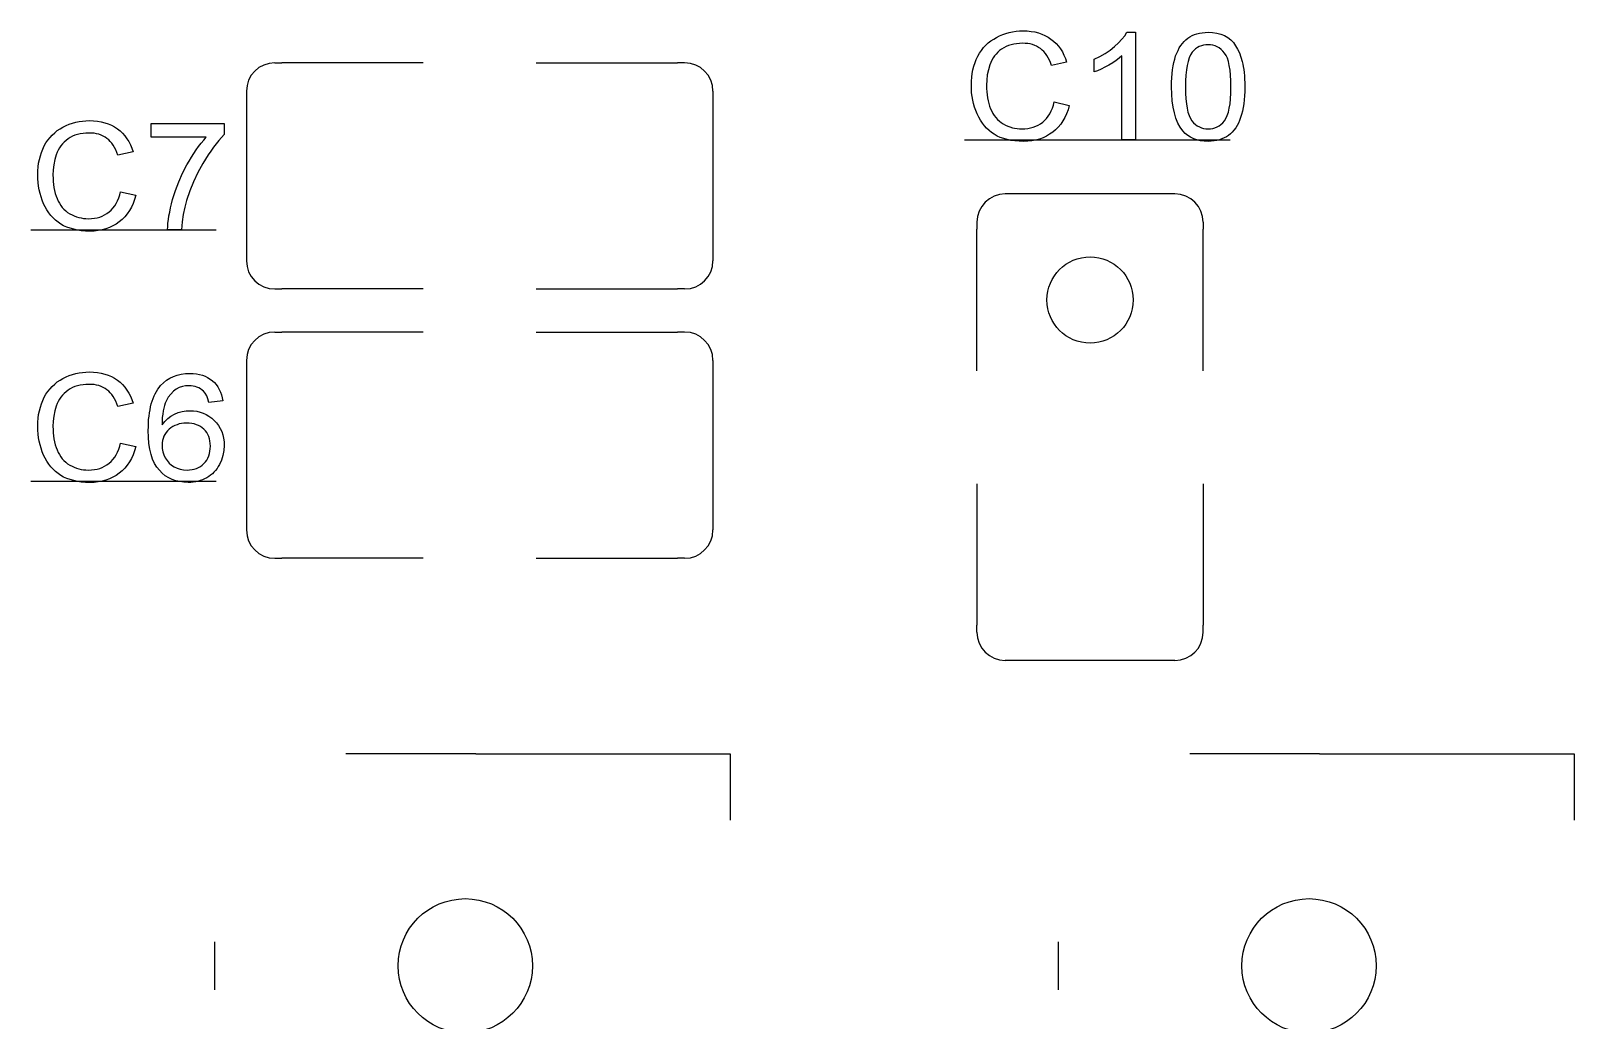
# Model space of a CAD drawing. Header units: millimetres. Extents: x -30 to 30, y -30 to 30.
# Drawn here: x 4.83 to 15.74, y -8.26 to -1.26 of the extents above; entities that cross this region are included whole.
import ezdxf

# ---------------------------------------------------------------- set-up
doc = ezdxf.new("R2010")
doc.units = ezdxf.units.MM
doc.linetypes.add('CENTERX2', pattern=[20.32, 12.7, -2.54, 2.54, -2.54])

msp = doc.modelspace()

# ---------------------------------------------------------------- linework, layer by layer
at = {"color": 7, "linetype": 'Continuous'}
for p, q in [((6.551, -1.486), (6.601, -1.486)), ((7.601, -1.486), (6.601, -1.486)), ((8.401, -1.486), (9.401, -1.486)), ((9.451, -1.486), (9.401, -1.486)), ((6.351, -1.686), (6.351, -2.886)), ((9.651, -1.686), (9.651, -2.886)), ((12.919, -2.414), (11.719, -2.414)), ((11.519, -2.614), (11.519, -2.664)), ((13.119, -2.614), (13.119, -2.664)), ((11.519, -3.664), (11.519, -2.664)), ((13.119, -3.664), (13.119, -2.664)), ((6.551, -3.086), (6.601, -3.086)), ((7.601, -3.086), (6.601, -3.086)), ((8.401, -3.086), (9.401, -3.086)), ((9.451, -3.086), (9.401, -3.086)), ((6.551, -3.391), (6.601, -3.391)), ((7.601, -3.391), (6.601, -3.391)), ((8.401, -3.391), (9.401, -3.391)), ((9.451, -3.391), (9.401, -3.391)), ((6.351, -3.591), (6.351, -4.791)), ((9.651, -3.591), (9.651, -4.791)), ((11.519, -4.464), (11.519, -5.464)), ((13.119, -4.464), (13.119, -5.464)), ((6.551, -4.991), (6.601, -4.991)), ((7.601, -4.991), (6.601, -4.991)), ((8.401, -4.991), (9.401, -4.991)), ((9.451, -4.991), (9.401, -4.991)), ((11.519, -5.514), (11.519, -5.464)), ((13.119, -5.514), (13.119, -5.464)), ((12.919, -5.714), (11.719, -5.714)), ((7.974, -6.374), (7.055, -6.374)), ((7.974, -6.374), (9.774, -6.374)), ((9.774, -6.374), (9.774, -6.843)), ((9.774, -6.374), (9.774, -6.843)), ((9.774, -6.374), (9.774, -6.843)), ((13.943, -6.374), (13.024, -6.374)), ((13.943, -6.374), (15.743, -6.374)), ((15.743, -6.374), (15.743, -6.843)), ((15.743, -6.374), (15.743, -6.843)), ((15.743, -6.374), (15.743, -6.843)), ((6.124, -7.705), (6.124, -8.043)), ((12.093, -7.705), (12.093, -8.043))]:
    msp.add_line(p, q, dxfattribs=at)
at = {"color": 7, "linetype": 'CENTERX2'}
for p, q in [((11.43, -2.032), (13.311, -2.032)), ((4.826, -2.667), (6.136, -2.667)), ((4.826, -4.445), (6.136, -4.445))]:
    msp.add_line(p, q, dxfattribs=at)
at = {"color": 7, "linetype": 'Continuous', "flags": 128}
for points in [[(12.065, -1.763), (12.172, -1.788), (12.172, -1.788), (12.163, -1.818), (12.153, -1.846), (12.141, -1.873), (12.127, -1.897), (12.111, -1.92), (12.094, -1.941), (12.075, -1.96), (12.055, -1.977), (12.033, -1.992), (12.01, -2.005), (11.986, -2.016), (11.961, -2.026), (11.934, -2.033), (11.907, -2.038), (11.878, -2.041), (11.848, -2.042), (11.848, -2.042), (11.817, -2.041), (11.787, -2.039), (11.759, -2.035), (11.733, -2.029), (11.708, -2.022), (11.684, -2.014), (11.662, -2.004), (11.641, -1.992), (11.622, -1.979), (11.604, -1.964), (11.587, -1.948), (11.571, -1.931), (11.557, -1.912), (11.543, -1.892), (11.531, -1.871), (11.52, -1.848), (11.51, -1.824), (11.502, -1.8), (11.495, -1.775), (11.489, -1.75), (11.485, -1.725), (11.481, -1.699), (11.479, -1.672), (11.479, -1.645), (11.479, -1.645), (11.48, -1.616), (11.482, -1.588), (11.485, -1.561), (11.49, -1.535), (11.497, -1.509), (11.505, -1.485), (11.514, -1.462), (11.525, -1.439), (11.537, -1.418), (11.551, -1.398), (11.566, -1.379), (11.581, -1.362), (11.599, -1.346), (11.617, -1.331), (11.637, -1.318), (11.657, -1.306), (11.679, -1.295), (11.701, -1.286), (11.724, -1.278), (11.747, -1.272), (11.771, -1.267), (11.795, -1.263), (11.82, -1.261), (11.846, -1.26), (11.846, -1.26), (11.874, -1.261), (11.902, -1.264), (11.928, -1.268), (11.953, -1.275), (11.977, -1.283), (12, -1.293), (12.022, -1.305), (12.042, -1.318), (12.061, -1.333), (12.079, -1.35), (12.095, -1.368), (12.11, -1.388), (12.123, -1.409), (12.134, -1.432), (12.144, -1.456), (12.153, -1.482), (12.153, -1.482), (12.045, -1.505), (12.045, -1.505), (12.038, -1.485), (12.031, -1.467), (12.022, -1.45), (12.013, -1.434), (12.003, -1.42), (11.992, -1.407), (11.981, -1.396), (11.968, -1.386), (11.955, -1.377), (11.941, -1.369), (11.927, -1.363), (11.911, -1.357), (11.895, -1.353), (11.878, -1.35), (11.86, -1.349), (11.841, -1.348), (11.841, -1.348), (11.819, -1.349), (11.799, -1.351), (11.779, -1.354), (11.76, -1.359), (11.742, -1.364), (11.725, -1.371), (11.709, -1.38), (11.693, -1.39), (11.679, -1.4), (11.666, -1.412), (11.654, -1.425), (11.643, -1.438), (11.633, -1.452), (11.624, -1.468), (11.617, -1.484), (11.61, -1.501), (11.6, -1.536), (11.592, -1.572), (11.588, -1.608), (11.586, -1.645), (11.586, -1.645), (11.587, -1.668), (11.588, -1.691), (11.59, -1.713), (11.593, -1.734), (11.598, -1.755), (11.602, -1.775), (11.608, -1.794), (11.615, -1.812), (11.623, -1.829), (11.632, -1.845), (11.641, -1.86), (11.652, -1.874), (11.664, -1.887), (11.677, -1.899), (11.69, -1.909), (11.705, -1.919), (11.721, -1.927), (11.736, -1.934), (11.752, -1.94), (11.769, -1.945), (11.785, -1.949), (11.802, -1.952), (11.82, -1.953), (11.837, -1.954), (11.837, -1.954), (11.858, -1.953), (11.879, -1.951), (11.898, -1.947), (11.917, -1.942), (11.935, -1.935), (11.952, -1.927), (11.968, -1.917), (11.984, -1.906), (11.998, -1.893), (12.011, -1.879), (12.023, -1.863), (12.034, -1.846), (12.044, -1.827), (12.052, -1.807), (12.059, -1.786), (12.065, -1.763)], [(12.641, -2.032), (12.544, -2.032), (12.544, -2.032), (12.544, -1.438), (12.544, -1.438), (12.525, -1.454), (12.503, -1.47), (12.479, -1.486), (12.451, -1.502), (12.423, -1.517), (12.397, -1.531), (12.372, -1.542), (12.348, -1.551), (12.348, -1.551), (12.348, -1.46), (12.348, -1.46), (12.388, -1.441), (12.425, -1.42), (12.46, -1.397), (12.492, -1.371), (12.52, -1.345), (12.544, -1.32), (12.564, -1.295), (12.578, -1.27), (12.578, -1.27), (12.641, -1.27), (12.641, -1.27), (12.641, -2.032)], [(12.895, -1.656), (12.896, -1.624), (12.897, -1.592), (12.9, -1.563), (12.903, -1.535), (12.907, -1.508), (12.912, -1.483), (12.918, -1.46), (12.924, -1.438), (12.932, -1.418), (12.941, -1.399), (12.95, -1.381), (12.96, -1.364), (12.972, -1.349), (12.984, -1.335), (12.997, -1.323), (13.01, -1.312), (13.025, -1.302), (13.041, -1.294), (13.057, -1.286), (13.075, -1.281), (13.093, -1.276), (13.113, -1.273), (13.133, -1.271), (13.154, -1.27), (13.154, -1.27), (13.185, -1.272), (13.215, -1.276), (13.243, -1.284), (13.269, -1.294), (13.293, -1.308), (13.314, -1.324), (13.333, -1.343), (13.348, -1.365), (13.362, -1.389), (13.375, -1.416), (13.386, -1.446), (13.395, -1.477), (13.399, -1.495), (13.403, -1.513), (13.406, -1.534), (13.409, -1.555), (13.411, -1.578), (13.412, -1.603), (13.413, -1.629), (13.413, -1.656), (13.413, -1.656), (13.413, -1.689), (13.411, -1.72), (13.409, -1.749), (13.406, -1.777), (13.402, -1.803), (13.397, -1.828), (13.391, -1.851), (13.384, -1.873), (13.377, -1.894), (13.368, -1.913), (13.359, -1.93), (13.349, -1.947), (13.337, -1.962), (13.325, -1.976), (13.312, -1.988), (13.299, -2), (13.284, -2.01), (13.268, -2.018), (13.252, -2.025), (13.234, -2.031), (13.215, -2.036), (13.196, -2.039), (13.176, -2.041), (13.154, -2.042), (13.154, -2.042), (13.126, -2.041), (13.1, -2.037), (13.075, -2.031), (13.052, -2.023), (13.03, -2.013), (13.01, -2), (12.991, -1.986), (12.974, -1.968), (12.974, -1.968), (12.956, -1.942), (12.939, -1.912), (12.926, -1.878), (12.915, -1.841), (12.906, -1.8), (12.9, -1.756), (12.897, -1.708), (12.895, -1.656)], [(12.993, -1.656), (12.994, -1.7), (12.996, -1.74), (13, -1.776), (13.005, -1.808), (13.011, -1.836), (13.019, -1.86), (13.029, -1.881), (13.039, -1.897), (13.051, -1.91), (13.064, -1.922), (13.077, -1.932), (13.092, -1.94), (13.106, -1.946), (13.121, -1.95), (13.137, -1.953), (13.154, -1.954), (13.154, -1.954), (13.171, -1.953), (13.187, -1.95), (13.202, -1.946), (13.217, -1.939), (13.231, -1.932), (13.244, -1.922), (13.257, -1.91), (13.269, -1.897), (13.28, -1.88), (13.289, -1.86), (13.297, -1.836), (13.304, -1.808), (13.309, -1.776), (13.313, -1.74), (13.315, -1.7), (13.315, -1.656), (13.315, -1.656), (13.315, -1.613), (13.313, -1.573), (13.309, -1.538), (13.304, -1.506), (13.298, -1.478), (13.29, -1.454), (13.281, -1.434), (13.27, -1.417), (13.258, -1.403), (13.246, -1.391), (13.233, -1.381), (13.218, -1.373), (13.203, -1.366), (13.187, -1.362), (13.171, -1.359), (13.153, -1.358), (13.153, -1.358), (13.137, -1.359), (13.121, -1.361), (13.106, -1.365), (13.091, -1.371), (13.078, -1.378), (13.065, -1.387), (13.053, -1.398), (13.042, -1.41), (13.042, -1.41), (13.03, -1.429), (13.02, -1.45), (13.012, -1.476), (13.005, -1.505), (13, -1.537), (12.996, -1.573), (12.994, -1.613), (12.993, -1.656)], [(5.461, -2.398), (5.568, -2.423), (5.568, -2.423), (5.559, -2.453), (5.549, -2.481), (5.537, -2.508), (5.523, -2.532), (5.507, -2.555), (5.49, -2.576), (5.471, -2.595), (5.451, -2.612), (5.429, -2.627), (5.406, -2.64), (5.382, -2.651), (5.357, -2.661), (5.33, -2.668), (5.303, -2.673), (5.274, -2.676), (5.244, -2.677), (5.244, -2.677), (5.213, -2.676), (5.183, -2.674), (5.155, -2.67), (5.129, -2.664), (5.104, -2.657), (5.08, -2.649), (5.058, -2.639), (5.037, -2.627), (5.018, -2.614), (5, -2.599), (4.983, -2.583), (4.967, -2.566), (4.953, -2.547), (4.939, -2.527), (4.927, -2.506), (4.916, -2.483), (4.906, -2.459), (4.898, -2.435), (4.891, -2.41), (4.885, -2.385), (4.881, -2.36), (4.877, -2.334), (4.875, -2.307), (4.875, -2.28), (4.875, -2.28), (4.876, -2.251), (4.878, -2.223), (4.881, -2.196), (4.886, -2.17), (4.893, -2.144), (4.901, -2.12), (4.91, -2.097), (4.921, -2.074), (4.933, -2.053), (4.947, -2.033), (4.962, -2.014), (4.977, -1.997), (4.995, -1.981), (5.013, -1.966), (5.033, -1.953), (5.053, -1.941), (5.075, -1.93), (5.097, -1.921), (5.12, -1.913), (5.143, -1.907), (5.167, -1.902), (5.191, -1.898), (5.216, -1.896), (5.242, -1.895), (5.242, -1.895), (5.27, -1.896), (5.298, -1.899), (5.324, -1.903), (5.349, -1.91), (5.373, -1.918), (5.396, -1.928), (5.418, -1.94), (5.438, -1.953), (5.457, -1.968), (5.475, -1.985), (5.491, -2.003), (5.506, -2.023), (5.519, -2.044), (5.53, -2.067), (5.54, -2.091), (5.549, -2.117), (5.549, -2.117), (5.441, -2.14), (5.441, -2.14), (5.434, -2.12), (5.427, -2.102), (5.418, -2.085), (5.409, -2.069), (5.399, -2.055), (5.388, -2.042), (5.377, -2.031), (5.364, -2.021), (5.351, -2.012), (5.337, -2.004), (5.323, -1.998), (5.307, -1.992), (5.291, -1.988), (5.274, -1.985), (5.256, -1.984), (5.237, -1.983), (5.237, -1.983), (5.215, -1.984), (5.195, -1.986), (5.175, -1.989), (5.156, -1.994), (5.138, -1.999), (5.121, -2.006), (5.105, -2.015), (5.089, -2.025), (5.075, -2.035), (5.062, -2.047), (5.05, -2.06), (5.039, -2.073), (5.029, -2.087), (5.02, -2.103), (5.013, -2.119), (5.006, -2.136), (4.996, -2.171), (4.988, -2.207), (4.984, -2.243), (4.982, -2.28), (4.982, -2.28), (4.983, -2.303), (4.984, -2.326), (4.986, -2.348), (4.989, -2.369), (4.994, -2.39), (4.998, -2.41), (5.004, -2.429), (5.011, -2.447), (5.019, -2.464), (5.028, -2.48), (5.037, -2.495), (5.048, -2.509), (5.06, -2.522), (5.073, -2.534), (5.086, -2.544), (5.101, -2.554), (5.117, -2.562), (5.132, -2.569), (5.148, -2.575), (5.165, -2.58), (5.181, -2.584), (5.198, -2.587), (5.216, -2.588), (5.233, -2.589), (5.233, -2.589), (5.254, -2.588), (5.275, -2.586), (5.294, -2.582), (5.313, -2.577), (5.331, -2.57), (5.348, -2.562), (5.364, -2.552), (5.38, -2.541), (5.394, -2.528), (5.407, -2.514), (5.419, -2.498), (5.43, -2.481), (5.44, -2.462), (5.448, -2.442), (5.455, -2.421), (5.461, -2.398)], [(5.676, -2.012), (5.676, -1.915), (5.676, -1.915), (6.194, -1.915), (6.194, -1.915), (6.194, -1.994), (6.194, -1.994), (6.175, -2.014), (6.156, -2.036), (6.137, -2.059), (6.118, -2.084), (6.099, -2.111), (6.081, -2.138), (6.062, -2.168), (6.043, -2.199), (6.008, -2.263), (5.977, -2.328), (5.951, -2.393), (5.928, -2.46), (5.928, -2.46), (5.915, -2.508), (5.904, -2.559), (5.896, -2.612), (5.891, -2.667), (5.891, -2.667), (5.793, -2.667), (5.793, -2.667), (5.794, -2.644), (5.796, -2.62), (5.799, -2.595), (5.803, -2.569), (5.808, -2.542), (5.814, -2.513), (5.821, -2.483), (5.829, -2.452), (5.849, -2.39), (5.872, -2.329), (5.898, -2.268), (5.929, -2.209), (5.945, -2.181), (5.962, -2.153), (5.979, -2.127), (5.996, -2.102), (6.013, -2.078), (6.031, -2.055), (6.049, -2.033), (6.067, -2.012), (6.067, -2.012), (5.676, -2.012)], [(5.461, -4.176), (5.568, -4.201), (5.568, -4.201), (5.559, -4.231), (5.549, -4.259), (5.537, -4.286), (5.523, -4.31), (5.507, -4.333), (5.49, -4.354), (5.471, -4.373), (5.451, -4.39), (5.429, -4.405), (5.406, -4.418), (5.382, -4.429), (5.357, -4.439), (5.33, -4.446), (5.303, -4.451), (5.274, -4.454), (5.244, -4.455), (5.244, -4.455), (5.213, -4.454), (5.183, -4.452), (5.155, -4.448), (5.129, -4.442), (5.104, -4.435), (5.08, -4.427), (5.058, -4.417), (5.037, -4.405), (5.018, -4.392), (5, -4.377), (4.983, -4.361), (4.967, -4.344), (4.953, -4.325), (4.939, -4.305), (4.927, -4.284), (4.916, -4.261), (4.906, -4.237), (4.898, -4.213), (4.891, -4.188), (4.885, -4.163), (4.881, -4.138), (4.877, -4.112), (4.875, -4.085), (4.875, -4.058), (4.875, -4.058), (4.876, -4.029), (4.878, -4.001), (4.881, -3.974), (4.886, -3.948), (4.893, -3.922), (4.901, -3.898), (4.91, -3.875), (4.921, -3.852), (4.933, -3.831), (4.947, -3.811), (4.962, -3.792), (4.977, -3.775), (4.995, -3.759), (5.013, -3.744), (5.033, -3.731), (5.053, -3.719), (5.075, -3.708), (5.097, -3.699), (5.12, -3.691), (5.143, -3.685), (5.167, -3.68), (5.191, -3.676), (5.216, -3.674), (5.242, -3.673), (5.242, -3.673), (5.27, -3.674), (5.298, -3.677), (5.324, -3.681), (5.349, -3.688), (5.373, -3.696), (5.396, -3.706), (5.418, -3.718), (5.438, -3.731), (5.457, -3.746), (5.475, -3.763), (5.491, -3.781), (5.506, -3.801), (5.519, -3.822), (5.53, -3.845), (5.54, -3.869), (5.549, -3.895), (5.549, -3.895), (5.441, -3.918), (5.441, -3.918), (5.434, -3.898), (5.427, -3.88), (5.418, -3.863), (5.409, -3.847), (5.399, -3.833), (5.388, -3.82), (5.377, -3.809), (5.364, -3.799), (5.351, -3.79), (5.337, -3.782), (5.323, -3.776), (5.307, -3.77), (5.291, -3.766), (5.274, -3.763), (5.256, -3.762), (5.237, -3.761), (5.237, -3.761), (5.215, -3.762), (5.195, -3.764), (5.175, -3.767), (5.156, -3.772), (5.138, -3.777), (5.121, -3.784), (5.105, -3.793), (5.089, -3.803), (5.075, -3.813), (5.062, -3.825), (5.05, -3.838), (5.039, -3.851), (5.029, -3.865), (5.02, -3.881), (5.013, -3.897), (5.006, -3.914), (4.996, -3.949), (4.988, -3.985), (4.984, -4.021), (4.982, -4.058), (4.982, -4.058), (4.983, -4.081), (4.984, -4.104), (4.986, -4.126), (4.989, -4.147), (4.994, -4.168), (4.998, -4.188), (5.004, -4.207), (5.011, -4.225), (5.019, -4.242), (5.028, -4.258), (5.037, -4.273), (5.048, -4.287), (5.06, -4.3), (5.073, -4.312), (5.086, -4.322), (5.101, -4.332), (5.117, -4.34), (5.132, -4.347), (5.148, -4.353), (5.165, -4.358), (5.181, -4.362), (5.198, -4.365), (5.216, -4.366), (5.233, -4.367), (5.233, -4.367), (5.254, -4.366), (5.275, -4.364), (5.294, -4.36), (5.313, -4.355), (5.331, -4.348), (5.348, -4.34), (5.364, -4.33), (5.38, -4.319), (5.394, -4.306), (5.407, -4.292), (5.419, -4.276), (5.43, -4.259), (5.44, -4.24), (5.448, -4.22), (5.455, -4.199), (5.461, -4.176)], [(6.184, -3.878), (6.086, -3.888), (6.086, -3.888), (6.079, -3.863), (6.07, -3.842), (6.059, -3.824), (6.048, -3.81), (6.048, -3.81), (6.037, -3.801), (6.026, -3.793), (6.014, -3.786), (6.001, -3.781), (5.988, -3.776), (5.974, -3.773), (5.96, -3.772), (5.945, -3.771), (5.945, -3.771), (5.921, -3.772), (5.898, -3.777), (5.876, -3.784), (5.854, -3.794), (5.854, -3.794), (5.834, -3.81), (5.815, -3.83), (5.798, -3.852), (5.783, -3.879), (5.777, -3.894), (5.771, -3.91), (5.766, -3.929), (5.762, -3.949), (5.759, -3.971), (5.756, -3.995), (5.755, -4.02), (5.754, -4.047), (5.754, -4.047), (5.773, -4.023), (5.794, -4.003), (5.817, -3.986), (5.843, -3.971), (5.869, -3.961), (5.896, -3.953), (5.924, -3.948), (5.952, -3.947), (5.952, -3.947), (5.977, -3.948), (6.001, -3.951), (6.023, -3.957), (6.045, -3.964), (6.066, -3.974), (6.086, -3.986), (6.105, -4), (6.123, -4.016), (6.14, -4.034), (6.154, -4.053), (6.166, -4.073), (6.176, -4.095), (6.184, -4.118), (6.189, -4.142), (6.193, -4.167), (6.194, -4.194), (6.194, -4.194), (6.192, -4.229), (6.185, -4.263), (6.175, -4.296), (6.161, -4.327), (6.152, -4.342), (6.143, -4.356), (6.132, -4.37), (6.121, -4.382), (6.11, -4.393), (6.097, -4.404), (6.084, -4.413), (6.07, -4.422), (6.055, -4.43), (6.04, -4.436), (6.024, -4.442), (6.008, -4.447), (5.992, -4.45), (5.975, -4.453), (5.957, -4.454), (5.939, -4.455), (5.939, -4.455), (5.908, -4.453), (5.879, -4.449), (5.852, -4.443), (5.826, -4.433), (5.801, -4.421), (5.777, -4.407), (5.756, -4.389), (5.735, -4.369), (5.717, -4.346), (5.701, -4.32), (5.687, -4.29), (5.676, -4.256), (5.668, -4.22), (5.661, -4.179), (5.658, -4.135), (5.656, -4.088), (5.656, -4.088), (5.657, -4.061), (5.658, -4.035), (5.659, -4.01), (5.662, -3.986), (5.665, -3.963), (5.669, -3.941), (5.673, -3.919), (5.678, -3.899), (5.684, -3.88), (5.691, -3.861), (5.698, -3.843), (5.706, -3.827), (5.714, -3.811), (5.724, -3.796), (5.734, -3.783), (5.744, -3.77), (5.744, -3.77), (5.764, -3.749), (5.786, -3.732), (5.809, -3.717), (5.834, -3.705), (5.861, -3.695), (5.889, -3.688), (5.919, -3.684), (5.951, -3.683), (5.951, -3.683), (5.975, -3.684), (5.997, -3.686), (6.019, -3.69), (6.039, -3.696), (6.058, -3.703), (6.076, -3.712), (6.094, -3.723), (6.11, -3.735), (6.124, -3.748), (6.138, -3.763), (6.149, -3.779), (6.159, -3.797), (6.168, -3.815), (6.175, -3.835), (6.18, -3.856), (6.184, -3.878)], [(5.754, -4.192), (5.756, -4.215), (5.76, -4.237), (5.767, -4.259), (5.777, -4.28), (5.79, -4.3), (5.805, -4.318), (5.822, -4.333), (5.84, -4.345), (5.861, -4.354), (5.883, -4.361), (5.906, -4.365), (5.931, -4.367), (5.931, -4.367), (5.949, -4.366), (5.966, -4.364), (5.982, -4.36), (5.997, -4.355), (6.011, -4.349), (6.025, -4.341), (6.038, -4.332), (6.05, -4.321), (6.061, -4.309), (6.07, -4.296), (6.078, -4.282), (6.084, -4.267), (6.089, -4.251), (6.093, -4.234), (6.095, -4.216), (6.096, -4.197), (6.096, -4.197), (6.095, -4.179), (6.093, -4.161), (6.09, -4.145), (6.085, -4.13), (6.078, -4.115), (6.07, -4.102), (6.061, -4.089), (6.05, -4.078), (6.038, -4.068), (6.026, -4.059), (6.012, -4.052), (5.997, -4.046), (5.981, -4.041), (5.964, -4.037), (5.946, -4.035), (5.927, -4.035), (5.927, -4.035), (5.909, -4.035), (5.892, -4.037), (5.876, -4.041), (5.86, -4.046), (5.845, -4.052), (5.831, -4.059), (5.817, -4.068), (5.804, -4.078), (5.793, -4.089), (5.782, -4.102), (5.774, -4.115), (5.767, -4.128), (5.761, -4.143), (5.757, -4.158), (5.755, -4.175), (5.754, -4.192)]]:
    msp.add_lwpolyline(points, dxfattribs=at)
at = {"color": 7, "linetype": 'Continuous'}
for centre, radius in [((12.319, -3.164), 0.305), ((7.899, -7.874), 0.475), ((13.868, -7.874), 0.475)]:
    msp.add_circle(centre, radius, dxfattribs=at)
for centre, start, end in [((6.551, -1.686), 90, 180), ((9.451, -1.686), 0, 90), ((11.719, -2.614), 90, 180), ((12.919, -2.614), 0, 90), ((6.551, -2.886), 180, 270), ((9.451, -2.886), 270, 0), ((6.551, -3.591), 90, 180), ((9.451, -3.591), 0, 90), ((6.551, -4.791), 180, 270), ((9.451, -4.791), 270, 0), ((11.719, -5.514), 180, 270), ((12.919, -5.514), 270, 360)]:
    msp.add_arc(centre, 0.2, start, end, dxfattribs=at)

doc.saveas('drawing.dxf')
